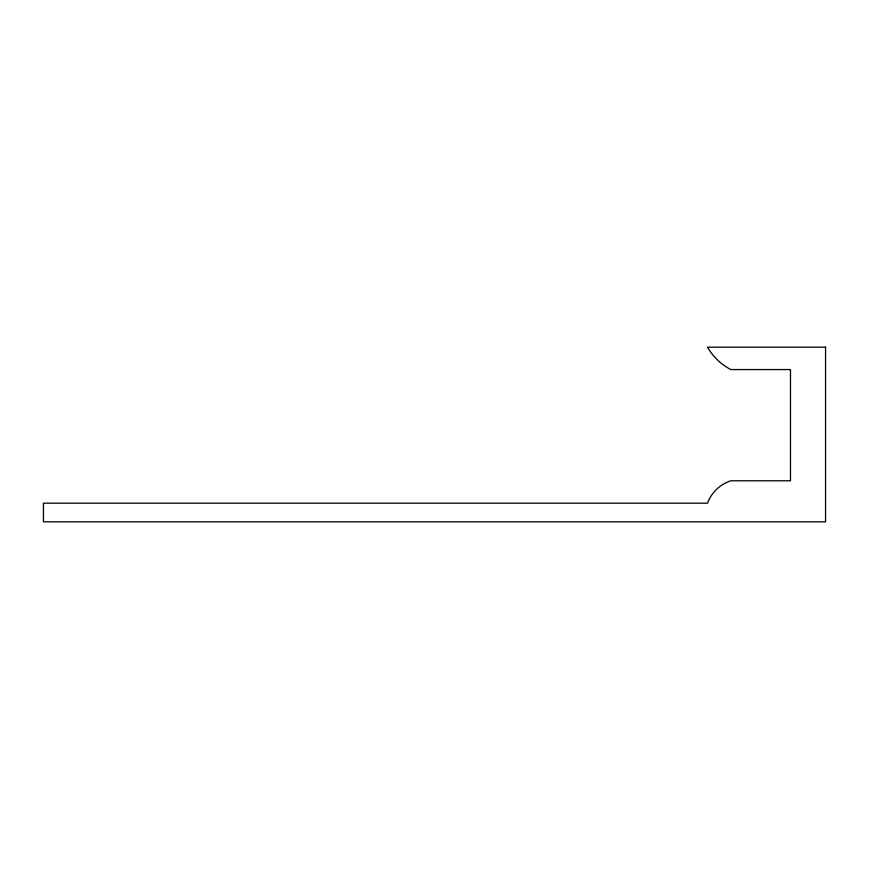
<?xml version="1.0" encoding="UTF-8"?>
<svg xmlns="http://www.w3.org/2000/svg" width="869" height="869" viewBox="0 0 869 869"><rect width="100%" height="100%" fill="white"/><g stroke="black" fill="none" stroke-linecap="round" stroke-linejoin="round"><path stroke-width="1.3" d="M825.55 347.155L707.507 347.155A57.256 57.256 0 0 0 730.862 369.564L790.486 369.564L790.486 480.785L730.862 480.785A36.878 36.878 0 0 0 707.507 503.173L43.45 503.173L43.45 521.845L825.55 521.845L825.55 347.155"/></g></svg>
